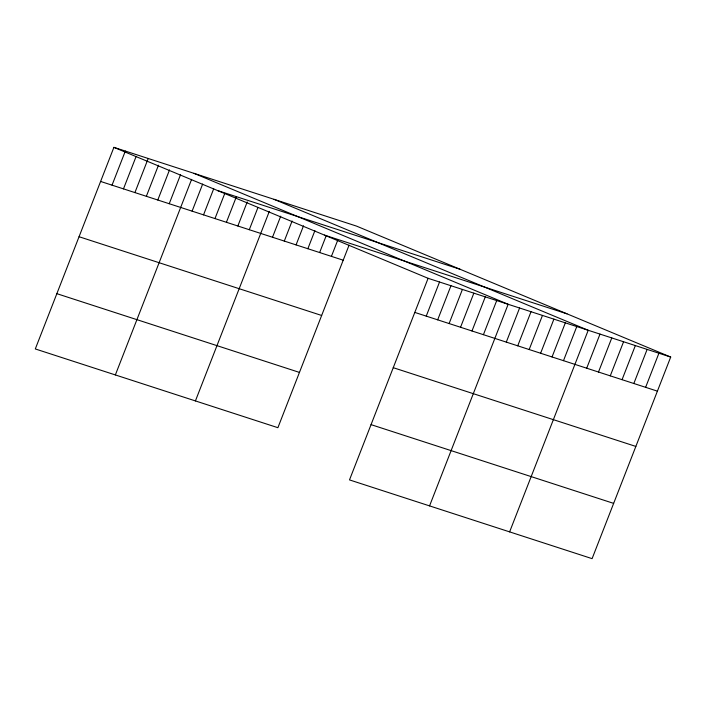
<?xml version="1.0" encoding="UTF-8"?>
<svg xmlns="http://www.w3.org/2000/svg" width="706" height="706" viewBox="0 0 706 706"><rect width="100%" height="100%" fill="white"/><g stroke="black" fill="none" stroke-linecap="round" stroke-linejoin="round"><path stroke-width="1.06" d="M670.7 357.051L428.101 278.305L349.496 479.903L592.096 558.649L670.7 357.051L356.504 226.096L113.904 147.351L35.3 348.949L277.899 427.695L349.073 245.15M112.042 185.157L125.341 151.058M123.479 188.873L135.993 156.776M134.917 192.588L148.207 158.488M146.354 196.294L158.479 165.204M157.791 200.01L169.519 169.917M169.228 203.725L180.568 174.638M115.36 374.93L191.617 179.35M192.103 211.147L202.657 184.063M203.54 214.862L213.706 188.784M214.977 218.569L224.755 193.497M226.414 222.284L236.192 197.212M237.851 225.999L247.232 201.925M249.289 229.706L257.893 207.643M195.421 400.92L269.33 211.359M272.507 237.242L280.714 216.186M284.289 241.073L292.107 221.013M296.07 244.894L303.501 225.841M307.86 248.715L314.894 230.668M319.641 252.545L326.287 235.495M331.423 256.366L337.68 240.322M426.239 316.12L439.538 282.021M437.676 319.836L450.966 285.736M449.113 323.542L462.404 289.442M460.55 327.257L473.841 293.158M471.987 330.973L485.278 296.873M483.425 334.679L496.715 300.579M429.557 505.893L508.152 304.295L193.956 173.332M506.299 342.11L519.59 308.01M517.736 345.816L531.027 311.717M529.173 349.532L542.464 315.432M540.611 353.247L553.901 319.147M552.048 356.954L565.338 322.854M563.485 360.669L576.776 326.569M509.617 531.883L588.213 330.284L274.016 199.321M586.704 368.205L599.994 334.106M598.485 372.027L611.784 337.927M610.266 375.857L623.566 341.757M622.057 379.678L635.347 345.578M633.838 383.508L647.128 349.408M645.619 387.329L658.919 353.229M217.589 190.567L460.188 269.313M324.416 235.089L567.015 313.835M100.605 181.451L343.204 260.196M414.801 312.414L657.401 391.15M79.054 236.722L321.654 315.467M393.251 367.685L635.85 446.43M56.851 293.67L299.45 372.415M371.047 424.633L613.646 503.378M113.904 147.351L428.101 278.305"/></g></svg>
